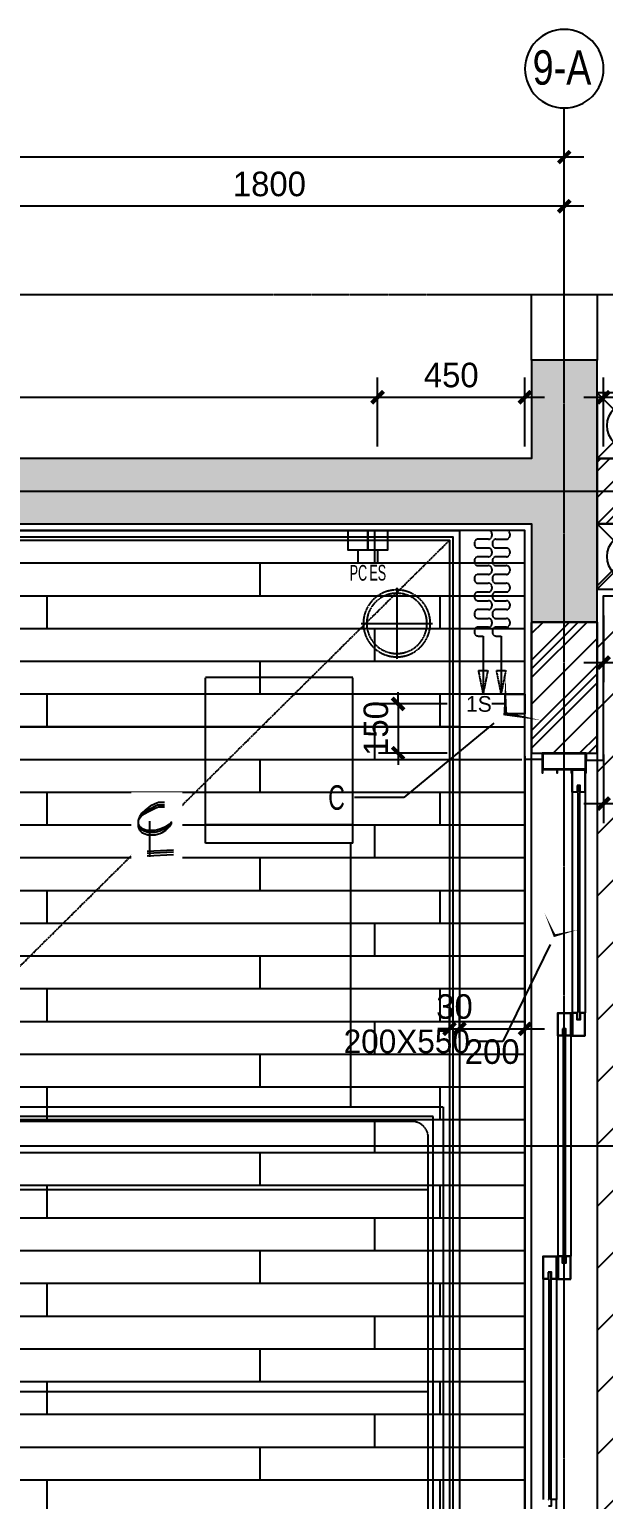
# Model space of a CAD drawing. Header units: millimetres. Extents: x 590 to 34010, y 590 to 7410.
# Drawn here: x 29468 to 31220, y 2920 to 7410 of the extents above; entities that cross this region are included whole.
import ezdxf
from ezdxf import colors
from ezdxf.entities.mleader import LeaderData, LeaderLine
from ezdxf.enums import TextEntityAlignment as Align
from ezdxf.math import Vec2, Vec3

# ---------------------------------------------------------------- set-up
doc = ezdxf.new("R2010")
doc.units = ezdxf.units.MM
doc.set_wipeout_variables(frame=1)
doc.header["$PDMODE"] = 35
doc.linetypes.add('Pbo-Center', pattern=[9, 6, -1, 1, -1])
doc.linetypes.add('Pbo-Hidden', pattern=[1.875, 1.25, -0.625])
doc.layers.get('0').update_dxf_attribs({"color": 14})
doc.layers.get('DEFPOINTS').update_dxf_attribs({"color": 5})
for name, color, linetype in [('!PboDS-Doors', 60, 'Continuous'), ('!PboEM-Dim', 50, 'Continuous'), ('!PboEM-Elec', 61, 'Continuous'), ('!PboES-Dim', 50, 'Continuous'), ('!PboES-Elec', 61, 'Continuous'), ('!PboEX-Beam', 218, 'Pbo-Hidden'), ('!PboEX-Blip', 50, 'Continuous'), ('!PboEX-Hatch', 250, 'Continuous'), ('!PboFC-Dim', 50, 'Continuous'), ('!PboFC-Floor', 144, 'Continuous'), ('!PboFC-Hatch', 250, 'Continuous'), ('!PboFF-Drapery', 130, 'Continuous'), ('!PboFF-Furn', 51, 'Continuous'), ('!PboFF-Furn-Detail', 56, 'Continuous'), ('!PboFF-Lamps', 22, 'Continuous'), ('!PboFF-Rug', 42, 'Continuous'), ('!PboGS-13Light-Center', 134, 'Pbo-Center'), ('!PboGS-Dim', 50, 'Continuous'), ('!PboLP-Dim-Center', 50, 'Pbo-Center'), ('!PboPL-AxisNumber', 150, 'Continuous'), ('!PboPL-Column', 182, 'Continuous'), ('!PboPL-EXwalls', 190, 'Continuous'), ('!PboPL-Glass', 30, 'Continuous'), ('!PboPL-Grid', 124, 'Pbo-Center'), ('!PboPL-Hatch', 250, 'Continuous'), ('!PboPL-Mech', 134, 'Continuous'), ('!PboPL-ShadeDark', 251, 'Continuous'), ('!PboPL-TXT25', 40, 'Continuous'), ('!PboPL-WallFin', 160, 'Continuous'), ('!PboRC-13Light', 134, 'Continuous'), ('!PboRC-18Norm', 30, 'Continuous'), ('!PboRC-35Heavy', 100, 'Continuous'), ('!PboRC-Dim', 50, 'Continuous'), ('!PboWS-Dim', 50, 'Continuous')]:
    doc.layers.add(name, color=color, linetype=linetype)
doc.styles.add('!PYH.V2008_EN', font='')
doc.styles.add('!赫思Norm', font='赫思StyleNormEN.SHX', dxfattribs={"width": 0.9, "bigfont": '赫思StyleDimTextCN.SHX'})
doc.styles.add('Genvea', font='')
doc.styles.get('!PYH.V2008_EN').set_extended_font_data('赫思深化DWG.CN繁')
doc.styles.get('Genvea').set_extended_font_data('Geneva')
doc.dimstyles.new('!PboMS-30', dxfattribs={"dimscale": 30, "dimtxt": 2.5, "dimasz": 1.2, "dimexe": 2, "dimexo": 2, "dimgap": 1, "dimtad": 1, "dimdec": 0, "dimdsep": 46, "dimtxsty": '!PYH.V2008_EN', "dimblk": 'ARCHTICK', "dimcen": 1, "dimdle": 2, "dimclrd": 44, "dimclre": 44, "dimclrt": 256, "dimadec": 1, "dimazin": 2, "dimtfac": 1, "dimtdec": 0, "dimtix": 1, "dimtmove": 2, "dimatfit": 1, "dimldrblk": '!PYH_DIM.ARCHTICK', "dimfxl": 5, "dimfxlon": 1, "dimtolj": 1, "dimtzin": 0, "dimlwd": -1, "dimlwe": -1, "dimarcsym": 0})

# ---------------------------------------------------------------- blocks, each defined once
blk = doc.blocks.new('_ArchTick')
at = {"const_width": 0.35}
blk.add_lwpolyline([(0.5, 0.5), (-0.5, -0.5)], dxfattribs=at)
blk = doc.blocks.new('*D102')
at = {"layer": '!PboGS-Dim', "color": 44, "transparency": 16777216}
for p, q in [((22000, 6870), (22000, 7080)), ((31100, 6870), (31100, 7080)), ((31160, 7020), (21940, 7020))]:
    blk.add_line(p, q, dxfattribs=at)
at = {"layer": 'DEFPOINTS', "color": 0, "transparency": 16777216}
for p in [(22000, 7020), (22000, 6600), (31100, 6600)]:
    blk.add_point(p, dxfattribs=at)
at = {"layer": '!PboGS-Dim', "color": 44, "transparency": 16777216, "xscale": 36, "yscale": 36, "zscale": 36, "rotation": 180}
blk.add_blockref('_ArchTick', (22000, 7020), dxfattribs=at)
at = {"layer": '!PboGS-Dim', "color": 44, "transparency": 16777216, "xscale": 36, "yscale": 36, "zscale": 36}
blk.add_blockref('_ArchTick', (31100, 7020), dxfattribs=at)
at = {"layer": '!PboGS-Dim', "transparency": 16777216, "insert": (26550, 7087.5), "char_height": 75, "attachment_point": 5, "style": '!PYH.V2008_EN'}
blk.add_mtext('\\A1;9100', dxfattribs=at)
blk = doc.blocks.new('!PYH_DIM.ARCHTICK')
blk.add_lwpolyline([(0, 0, 0, 0, 0), (-0.964, -1.149, 0.4, 0.25, 0), (0, 0, 0.25, 0.4, 0), (-0.964, 1.149, 0, 0, 0), (0, 0, 0, 0, 0), (-1.635, 0, 0, 0, 0)], format="xyseb")
blk = doc.blocks.new('*D91')
at = {"layer": '!PboGS-Dim', "color": 44, "transparency": 16777216}
for p, q in [((29300, 6720), (29300, 6930)), ((31100, 6720), (31100, 6930)), ((31160, 6870), (29240, 6870))]:
    blk.add_line(p, q, dxfattribs=at)
at = {"layer": 'DEFPOINTS', "color": 0, "transparency": 16777216}
for p in [(29300, 6870), (29300, 6600), (31100, 6600)]:
    blk.add_point(p, dxfattribs=at)
at = {"layer": '!PboGS-Dim', "color": 44, "transparency": 16777216, "xscale": 36, "yscale": 36, "zscale": 36, "rotation": 180}
blk.add_blockref('_ArchTick', (29300, 6870), dxfattribs=at)
at = {"layer": '!PboGS-Dim', "color": 44, "transparency": 16777216, "xscale": 36, "yscale": 36, "zscale": 36}
blk.add_blockref('_ArchTick', (31100, 6870), dxfattribs=at)
at = {"layer": '!PboGS-Dim', "transparency": 16777216, "insert": (30200, 6937.5), "char_height": 75, "attachment_point": 5, "style": '!PYH.V2008_EN'}
blk.add_mtext('\\A1;1800', dxfattribs=at)
blk = doc.blocks.new('S-100立管')
for p, q in [((-100, 100), (100, 100)), ((-100, -100), (-100, 100)), ((-100, -100), (100, 100)), ((-100, 100), (100, -100)), ((100, 100), (100, -100)), ((100, -100), (-100, -100))]:
    blk.add_line(p, q)
blk.add_circle((0, 0), 70)
blk = doc.blocks.new('!pbo_grid201706_blkSC')
blk.add_circle((0, 0), 4)
at = {"layer": '!PboPL-TXT25', "style": '!赫思Norm', "width": 1.599118}
blk.add_attdef('A', text='', height=3.5, dxfattribs=at).set_placement((-2.76, -1.65), (3.22, -1.65), align=Align.FIT)
blk = doc.blocks.new('pbotmp20170912211625')
at = {"color": 0, "linetype": 'ByBlock'}
for p, q in [((-486.8, 54), (-481.4, 54)), ((-433, 54), (-427.7, 54)), ((-379.3, 54), (-373.9, 54)), ((-325.5, 54), (-320.2, 54)), ((-271.8, 54), (-266.4, 54)), ((-218, 54), (-212.6, 54)), ((-459.9, 0.8), (-454.6, 0.8)), ((-443.8, 11.5), (-443.8, 43.2)), ((-416.9, 43.2), (-416.9, 11.5)), ((-406.2, 0.8), (-400.8, 0.8)), ((-390, 11.5), (-390, 43.2)), ((-363.2, 43.2), (-363.2, 11.5)), ((-352.4, 0.8), (-347, 0.8)), ((-336.3, 11.5), (-336.3, 43.2)), ((-309.4, 43.2), (-309.4, 11.5)), ((-298.6, 0.8), (-293.3, 0.8)), ((-282.5, 11.5), (-282.5, 43.2)), ((-255.6, 43.2), (-255.6, 11.5)), ((-244.9, 0.8), (-239.5, 0.8)), ((-228.8, 11.5), (-228.8, 43.2)), ((-201.9, 43.2), (-201.9, 11.5)), ((-191.1, 0.8), (-185.8, 0.8)), ((-175, 11.5), (-175, 27.4)), ((-175, 27.4), (0, 27.4)), ((-70, 13.4), (-70, 41.4)), ((-70, 41.4), (0, 27.4)), ((0, 27.4), (-70, 13.4)), ((-486.8, -0.8), (-481.4, -0.8)), ((-470.7, -11.5), (-470.7, -43.2)), ((-443.8, -43.2), (-443.8, -11.5)), ((-433, -0.8), (-427.7, -0.8)), ((-416.9, -11.5), (-416.9, -43.2)), ((-390, -43.2), (-390, -11.5)), ((-379.3, -0.8), (-373.9, -0.8)), ((-363.2, -11.5), (-363.2, -43.2)), ((-336.3, -43.2), (-336.3, -11.5)), ((-325.5, -0.8), (-320.2, -0.8)), ((-309.4, -11.5), (-309.4, -43.2)), ((-282.5, -43.2), (-282.5, -11.5)), ((-271.8, -0.8), (-266.4, -0.8)), ((-255.6, -11.5), (-255.6, -43.2)), ((-228.8, -43.2), (-228.8, -11.5)), ((-218, -0.8), (-212.6, -0.8)), ((-201.9, -11.5), (-201.9, -43.2)), ((-175, -43.2), (-175, -27.4)), ((-175, -27.4), (0, -27.4)), ((-70, -41.4), (-70, -13.4)), ((-70, -13.4), (0, -27.4)), ((0, -27.4), (-70, -41.4)), ((-459.9, -54), (-454.6, -54)), ((-406.2, -54), (-400.8, -54)), ((-352.4, -54), (-347, -54)), ((-298.6, -54), (-293.3, -54)), ((-244.9, -54), (-239.5, -54)), ((-191.1, -54), (-185.8, -54))]:
    blk.add_line(p, q, dxfattribs=at)
blk.add_lwpolyline([(-470.7, 11.5), (-470.7, 43.2)], dxfattribs=at)
for centre, start, end in [((-486.8, 43.2), 90, 180), ((-481.4, 43.2), 0, 90), ((-433, 43.2), 90, 180), ((-427.7, 43.2), 0, 90), ((-379.3, 43.2), 90, 180), ((-373.9, 43.2), 0, 90), ((-325.5, 43.2), 90, 180), ((-320.2, 43.2), 0, 90), ((-271.8, 43.2), 90, 180), ((-266.4, 43.2), 359.9974, 90), ((-218, 43.2), 90, 180), ((-212.6, 43.2), 0, 90), ((-459.9, 11.5), 180, 270), ((-454.6, 11.5), 270, 0), ((-406.2, 11.5), 180, 270), ((-400.8, 11.5), 270, 0), ((-352.4, 11.5), 180, 270), ((-347, 11.5), 270, 0), ((-298.6, 11.5), 180, 270), ((-293.3, 11.5), 270, 0), ((-244.9, 11.5), 180.0023, 270), ((-239.5, 11.5), 270, 0), ((-191.1, 11.5), 180, 270), ((-185.8, 11.5), 270, 0), ((-486.8, -11.5), 90, 180), ((-481.4, -11.5), 0, 90), ((-459.9, -43.2), 180, 270), ((-454.6, -43.2), 270, 0), ((-433, -11.5), 90, 180), ((-427.7, -11.5), 0, 90), ((-406.2, -43.2), 180, 270), ((-400.8, -43.2), 270, 0), ((-379.3, -11.5), 90, 180), ((-373.9, -11.5), 0, 90), ((-352.4, -43.2), 180, 270), ((-347, -43.2), 270, 0), ((-325.5, -11.5), 90, 180), ((-320.2, -11.5), 0, 90), ((-298.6, -43.2), 180, 270), ((-293.3, -43.2), 270, 0), ((-271.8, -11.5), 90, 180), ((-266.4, -11.5), 359.9974, 90), ((-244.9, -43.2), 180.0023, 270), ((-239.5, -43.2), 270, 0), ((-218, -11.5), 90, 180), ((-212.6, -11.5), 0, 90), ((-191.1, -43.2), 180, 270), ((-185.8, -43.2), 270, 0)]:
    blk.add_arc(centre, 10.8, start, end, dxfattribs=at)
blk = doc.blocks.new('*U30')
at = {"linetype": 'ByBlock'}
blk.add_wipeout([(-750, 75), (-750, 2075), (750, 2075), (750, 75)], dxfattribs=at).dxf.layer = '!PboFF-Furn'
at = {"layer": '!PboFF-Furn', "linetype": 'ByBlock'}
for points in [[(750, 2075), (750, 2075), (750, 75), (-750, 75), (-750, 2075), (-750, 2075)], [(750, 2075), (-750, 2075)]]:
    blk.add_lwpolyline(points, dxfattribs=at)
at = {"layer": '!PboFF-Furn-Detail', "linetype": 'ByBlock'}
for p, q in [((-673.4, 1942.6), (-39.4, 1942.2)), ((-673.4, 1942.6), (-673.4, 1919.5)), ((-38.7, 1919.5), (-38.7, 1942.6)), ((38.7, 1919.5), (38.7, 1942.6)), ((673.4, 1942.6), (39.4, 1942.2)), ((673.4, 1942.6), (673.4, 1919.5)), ((-673.4, 1919.5), (-39.4, 1919.2)), ((673.4, 1919.5), (39.4, 1919.2)), ((-669.4, 1801.5), (-35.4, 1801.1)), ((-669.4, 1801.5), (-669.4, 1778.4)), ((-34.8, 1778.4), (-34.8, 1801.5)), ((34.8, 1778.4), (34.8, 1801.5)), ((669.4, 1801.5), (35.4, 1801.1)), ((669.4, 1801.5), (669.4, 1778.4)), ((-669.4, 1778.4), (-35.4, 1778.1)), ((669.4, 1778.4), (35.4, 1778.1)), ((-680.3, 1626.5), (-672.5, 1665.5)), ((-680.3, 1649.6), (-672.5, 1665.5)), ((-672.5, 1665.5), (-387.9, 1693.6)), ((-672.5, 1665.5), (-641.3, 1659.7)), ((-612.1, 1657.7), (-429.2, 1667.5)), ((-429.2, 1667.5), (-374.6, 1667.5)), ((-387.9, 1693.6), (-296.6, 1703.1)), ((-374.6, 1667.5), (-275.3, 1657.7)), ((-296.6, 1703.1), (-30.9, 1678.2)), ((-162.3, 1655.8), (-84.4, 1661.6)), ((-84.4, 1661.6), (-51.3, 1675.3)), ((-30.9, 1678.2), (-51.3, 1598.9)), ((-51.3, 1675.3), (-45.5, 1651.9)), ((296.6, 1703.1), (30.9, 1678.2)), ((30.9, 1678.2), (51.3, 1598.9)), ((51.3, 1675.3), (45.5, 1651.9)), ((84.4, 1661.6), (51.3, 1675.3)), ((162.3, 1655.8), (84.4, 1661.6)), ((374.6, 1667.5), (275.3, 1657.7)), ((387.9, 1693.6), (296.6, 1703.1)), ((429.2, 1667.5), (374.6, 1667.5)), ((672.5, 1665.5), (387.9, 1693.6)), ((612.1, 1657.7), (429.2, 1667.5)), ((672.5, 1665.5), (641.3, 1659.7)), ((680.3, 1626.5), (672.5, 1665.5)), ((680.3, 1649.6), (672.5, 1665.5)), ((-680.3, 1563.8), (-680.3, 1649.6)), ((-641.3, 1659.7), (-612.1, 1657.7)), ((-275.3, 1657.7), (-220.8, 1642.1)), ((-220.8, 1642.1), (-162.3, 1655.8)), ((-45.5, 1651.9), (-49.4, 1618.7)), ((45.5, 1651.9), (49.4, 1618.7)), ((220.8, 1642.1), (162.3, 1655.8)), ((275.3, 1657.7), (220.8, 1642.1)), ((641.3, 1659.7), (612.1, 1657.7)), ((680.3, 1563.8), (680.3, 1649.6)), ((-315.3, 1573.8), (-317.4, 1584.7)), ((-308.7, 1552.6), (-315.3, 1573.8)), ((-51.3, 1598.9), (-41.6, 1569.7)), ((51.3, 1598.9), (41.6, 1569.7)), ((308.7, 1552.6), (315.3, 1573.8)), ((315.3, 1573.8), (317.4, 1584.7)), ((-684.2, 1505.3), (-676.4, 1526.8)), ((-676.4, 1526.8), (-680.3, 1563.8)), ((-413.1, 1563.3), (-415.7, 1567.2)), ((-408.2, 1557.4), (-413.1, 1563.3)), ((-402.7, 1551.9), (-408.2, 1557.4)), ((-396.4, 1546.6), (-402.7, 1551.9)), ((-389.2, 1541.3), (-396.4, 1546.6)), ((-380.7, 1535.7), (-389.2, 1541.3)), ((-370.7, 1529.5), (-380.7, 1535.7)), ((-358.7, 1522.8), (-370.7, 1529.5)), ((-299.6, 1533.5), (-308.7, 1552.6)), ((-287.8, 1516.7), (-299.6, 1533.5)), ((-41.6, 1569.7), (-24, 1546.3)), ((-24, 1546.3), (-22.1, 1503.4)), ((24, 1546.3), (22.1, 1503.4)), ((41.6, 1569.7), (24, 1546.3)), ((287.8, 1516.7), (299.6, 1533.5)), ((299.6, 1533.5), (308.7, 1552.6)), ((358.7, 1522.8), (370.7, 1529.5)), ((370.7, 1529.5), (380.7, 1535.7)), ((380.7, 1535.7), (389.2, 1541.3)), ((389.2, 1541.3), (396.4, 1546.6)), ((396.4, 1546.6), (402.7, 1551.9)), ((402.7, 1551.9), (408.2, 1557.4)), ((408.2, 1557.4), (413.1, 1563.3)), ((413.1, 1563.3), (415.7, 1567.2)), ((676.4, 1526.8), (680.3, 1563.8)), ((684.2, 1505.3), (676.4, 1526.8)), ((-656.9, 1501.4), (-684.2, 1505.3)), ((-623.8, 1513.1), (-656.9, 1501.4)), ((-567.3, 1505.3), (-623.8, 1513.1)), ((-267.5, 1481.9), (-567.3, 1505.3)), ((-344.4, 1515.7), (-358.7, 1522.8)), ((-327.1, 1508.3), (-344.4, 1515.7)), ((-306.4, 1500.7), (-327.1, 1508.3)), ((-281.7, 1493), (-306.4, 1500.7)), ((-273.4, 1502.2), (-287.8, 1516.7)), ((-252.7, 1485.5), (-281.7, 1493)), ((-256, 1490.4), (-273.4, 1502.2)), ((-235.6, 1481.4), (-256, 1490.4)), ((-218.8, 1478), (-252.7, 1485.5)), ((-88.3, 1509.2), (-218.8, 1478)), ((-47.4, 1495.6), (-88.3, 1509.2)), ((-22.1, 1503.4), (-47.4, 1495.6)), ((22.1, 1503.4), (47.4, 1495.6)), ((47.4, 1495.6), (88.3, 1509.2)), ((88.3, 1509.2), (218.8, 1478)), ((218.8, 1478), (252.7, 1485.5)), ((235.6, 1481.4), (256, 1490.4)), ((252.7, 1485.5), (281.7, 1493)), ((256, 1490.4), (273.4, 1502.2)), ((267.5, 1481.9), (567.3, 1505.3)), ((273.4, 1502.2), (287.8, 1516.7)), ((281.7, 1493), (306.4, 1500.7)), ((306.4, 1500.7), (327.1, 1508.3)), ((327.1, 1508.3), (344.4, 1515.7)), ((344.4, 1515.7), (358.7, 1522.8)), ((567.3, 1505.3), (623.8, 1513.1)), ((623.8, 1513.1), (656.9, 1501.4)), ((656.9, 1501.4), (684.2, 1505.3)), ((705, 945), (-705, 945)), ((705, 328.4), (-705, 328.4))]:
    blk.add_line(p, q, dxfattribs=at)
blk.add_lwpolyline([(720, 2015), (-720, 2015), (-720, 105), (720, 105)], close=True, dxfattribs=at)
blk.add_lwpolyline([(-655, 120), (655, 120, 0.414214), (705, 170), (705, 1950, 0.414214), (655, 2000), (-655, 2000, 0.414214), (-705, 1950), (-705, 170, 0.414214)], format="xyb", close=True, dxfattribs=at)
blk = doc.blocks.new('eree')
at = {"linetype": 'ByBlock'}
for p, q in [((-75579.9, -80938.1), (-75579.9, -81388.1)), ((-75579.9, -80938.1), (-75223.7, -80938.1)), ((-75523.7, -80938.1), (-75523.7, -81388.1)), ((-75579.9, -81388.1), (-75223.7, -81388.1))]:
    blk.add_line(p, q, dxfattribs=at)
at = {"color": 250, "linetype": 'ByBlock'}
for p, q in [((-75223.7, -80938.1), (-75073.7, -80938.1)), ((-75073.7, -80938.1), (-75073.7, -81388.1)), ((-75223.7, -81388.1), (-75073.7, -81388.1))]:
    blk.add_line(p, q, dxfattribs=at)
blk = doc.blocks.new('HTL-506-LT-SINGLE')
at = {"color": 8, "linetype": 'ByBlock'}
for p, q in [((74329, -15136), (74329, -14496)), ((74009, -14816), (74649, -14816))]:
    blk.add_line(p, q, dxfattribs=at)
at = {"linetype": 'ByBlock'}
for radius in [300, 270]:
    blk.add_circle((74329, -14816), radius, dxfattribs=at)
blk = doc.blocks.new('*U51')
at = {"color": 0}
blk.add_line((1.6, 0), (2.7, 0), dxfattribs=at)
blk.add_lwpolyline([(0, -0.8), (1.6, -0.8), (1.6, 0.8), (0, 0.8)], close=True, dxfattribs=at)
at = {"color": 0, "style": 'Genvea'}
blk.add_attdef('TV', text='', height=1.6, dxfattribs=at).set_placement((3.25, 0), align=Align.MIDDLE_LEFT)
blk = doc.blocks.new('*D117')
at = {"layer": '!PboEM-Dim', "color": 44, "transparency": 16777216}
for p, q in [((27820, 6136.5), (27820, 6346.5)), ((30530, 6136.5), (30530, 6346.5)), ((27760, 6286.5), (30590, 6286.5))]:
    blk.add_line(p, q, dxfattribs=at)
at = {"layer": 'DEFPOINTS', "color": 0, "transparency": 16777216}
for p in [(30530, 6286.5), (27820, 5880), (30530, 5880)]:
    blk.add_point(p, dxfattribs=at)
at = {"layer": '!PboEM-Dim', "color": 44, "transparency": 16777216, "xscale": 36, "yscale": 36, "zscale": 36, "rotation": 180}
blk.add_blockref('_ArchTick', (27820, 6286.5), dxfattribs=at)
at = {"layer": '!PboEM-Dim', "color": 44, "transparency": 16777216, "xscale": 36, "yscale": 36, "zscale": 36}
blk.add_blockref('_ArchTick', (30530, 6286.5), dxfattribs=at)
at = {"layer": '!PboEM-Dim', "transparency": 16777216, "insert": (29175, 6354), "char_height": 75, "attachment_point": 5, "style": '!PYH.V2008_EN'}
blk.add_mtext('\\A1;2710', dxfattribs=at)
blk = doc.blocks.new('*D118')
at = {"layer": '!PboEM-Dim', "color": 44, "transparency": 16777216}
for p, q in [((30530, 6136.5), (30530, 6346.5)), ((30980, 6136.5), (30980, 6346.5)), ((30470, 6286.5), (31040, 6286.5))]:
    blk.add_line(p, q, dxfattribs=at)
at = {"layer": 'DEFPOINTS', "color": 0, "transparency": 16777216}
for p in [(30980, 6286.5), (30530, 5880), (30980, 5880)]:
    blk.add_point(p, dxfattribs=at)
at = {"layer": '!PboEM-Dim', "color": 44, "transparency": 16777216, "xscale": 36, "yscale": 36, "zscale": 36, "rotation": 180}
blk.add_blockref('_ArchTick', (30530, 6286.5), dxfattribs=at)
at = {"layer": '!PboEM-Dim', "color": 44, "transparency": 16777216, "xscale": 36, "yscale": 36, "zscale": 36}
blk.add_blockref('_ArchTick', (30980, 6286.5), dxfattribs=at)
at = {"layer": '!PboEM-Dim', "transparency": 16777216, "insert": (30755, 6354), "char_height": 75, "attachment_point": 5, "style": '!PYH.V2008_EN'}
blk.add_mtext('\\A1;450', dxfattribs=at)
blk = doc.blocks.new('*D122')
at = {"layer": '!PboEM-Dim', "color": 44, "transparency": 16777216}
for p, q in [((31220, 6136.5), (31220, 6346.5)), ((31520, 6136.5), (31520, 6346.5)), ((31160, 6286.5), (31580, 6286.5))]:
    blk.add_line(p, q, dxfattribs=at)
at = {"layer": 'DEFPOINTS', "color": 0, "transparency": 16777216}
for p in [(31520, 6286.5), (31220, 5680), (31520, 5680)]:
    blk.add_point(p, dxfattribs=at)
at = {"layer": '!PboEM-Dim', "color": 44, "transparency": 16777216, "xscale": 36, "yscale": 36, "zscale": 36, "rotation": 180}
blk.add_blockref('_ArchTick', (31220, 6286.5), dxfattribs=at)
at = {"layer": '!PboEM-Dim', "color": 44, "transparency": 16777216, "xscale": 36, "yscale": 36, "zscale": 36}
blk.add_blockref('_ArchTick', (31520, 6286.5), dxfattribs=at)
at = {"layer": '!PboEM-Dim', "transparency": 16777216, "insert": (31370, 6354), "char_height": 75, "attachment_point": 5, "style": '!PYH.V2008_EN'}
blk.add_mtext('\\A1;300', dxfattribs=at)
blk = doc.blocks.new('插座1')
at = {"color": 0}
blk.add_line((1.6, 0), (2.7, 0), dxfattribs=at)
blk.add_lwpolyline([(0, -0.8), (1.6, -0.8), (1.6, 0.8), (0, 0.8)], close=True, dxfattribs=at)
at = {"color": 0, "style": 'Genvea'}
blk.add_attdef('TV', text='', height=1.6, dxfattribs=at).set_placement((3.25, 0), align=Align.MIDDLE_LEFT)
blk = doc.blocks.new('*D123')
at = {"layer": '!PboEM-Dim', "color": 44, "transparency": 16777216}
for p, q in [((30742.8, 5350), (30532.8, 5350)), ((30592.8, 5350), (30592.8, 5386)), ((30592.8, 5350), (30592.8, 5200)), ((30742.8, 5200), (30532.8, 5200)), ((30592.8, 5200), (30592.8, 5164))]:
    blk.add_line(p, q, dxfattribs=at)
at = {"layer": 'DEFPOINTS', "color": 0, "transparency": 16777216}
for p in [(30980, 5350), (30592.8, 5200), (30980, 5200)]:
    blk.add_point(p, dxfattribs=at)
at = {"layer": '!PboEM-Dim', "color": 44, "transparency": 16777216, "xscale": 36, "yscale": 36, "zscale": 36}
for p, rotation in [((30592.8, 5350), 270), ((30592.8, 5200), 90)]:
    blk.add_blockref('_ArchTick', p, dxfattribs=dict(at, rotation=rotation))
at = {"layer": '!PboEM-Dim', "transparency": 16777216, "insert": (30525.3, 5275), "char_height": 75, "attachment_point": 5, "rotation": 90, "style": '!PYH.V2008_EN'}
blk.add_mtext('\\A1;150', dxfattribs=at)
blk = doc.blocks.new('*D129')
at = {"layer": '!PboWS-Dim', "color": 44, "transparency": 16777216}
for p, q in [((31220, 5620), (31220, 5416.1)), ((31520, 5620), (31520, 5416.1)), ((31160, 5476.1), (31580, 5476.1))]:
    blk.add_line(p, q, dxfattribs=at)
at = {"layer": 'DEFPOINTS', "color": 0, "transparency": 16777216}
for p in [(31220, 5680), (31520, 5680), (31520, 5476.1)]:
    blk.add_point(p, dxfattribs=at)
at = {"layer": '!PboWS-Dim', "color": 44, "transparency": 16777216, "xscale": 36, "yscale": 36, "zscale": 36, "rotation": 180}
blk.add_blockref('_ArchTick', (31220, 5476.1), dxfattribs=at)
at = {"layer": '!PboWS-Dim', "color": 44, "transparency": 16777216, "xscale": 36, "yscale": 36, "zscale": 36}
blk.add_blockref('_ArchTick', (31520, 5476.1), dxfattribs=at)
at = {"layer": '!PboWS-Dim', "transparency": 16777216, "insert": (31370, 5543.6), "char_height": 75, "attachment_point": 5, "style": '!PYH.V2008_EN'}
blk.add_mtext('\\A1;300', dxfattribs=at)
blk = doc.blocks.new('*D142')
at = {"layer": '!PboRC-Dim', "color": 44, "transparency": 16777216}
for p, q in [((30750, 4330.7), (30750, 4417.8)), ((30780, 4330.7), (30780, 4417.8)), ((30750, 4357.8), (30714, 4357.8)), ((30750, 4357.8), (30780, 4357.8)), ((30780, 4357.8), (30816, 4357.8))]:
    blk.add_line(p, q, dxfattribs=at)
at = {"layer": 'DEFPOINTS', "color": 0, "transparency": 16777216}
for p in [(30780, 4357.8), (30750, 4270.7), (30780, 4270.7)]:
    blk.add_point(p, dxfattribs=at)
at = {"layer": '!PboRC-Dim', "color": 44, "transparency": 16777216, "xscale": 36, "yscale": 36, "zscale": 36}
blk.add_blockref('_ArchTick', (30750, 4357.8), dxfattribs=at)
at = {"layer": '!PboRC-Dim', "color": 44, "transparency": 16777216, "xscale": 36, "yscale": 36, "zscale": 36, "rotation": 180}
blk.add_blockref('_ArchTick', (30780, 4357.8), dxfattribs=at)
at = {"layer": '!PboRC-Dim', "transparency": 16777216, "insert": (30765, 4425.3), "char_height": 75, "attachment_point": 5, "style": '!PYH.V2008_EN'}
blk.add_mtext('\\A1;30', dxfattribs=at)
blk = doc.blocks.new('*D143')
at = {"layer": '!PboRC-Dim', "color": 44, "transparency": 16777216}
for p, q in [((30980, 4507.8), (30980, 4297.8)), ((30780, 4330.7), (30780, 4417.8)), ((30720, 4357.8), (31040, 4357.8))]:
    blk.add_line(p, q, dxfattribs=at)
at = {"layer": 'DEFPOINTS', "color": 0, "transparency": 16777216}
for p in [(30980, 5190), (30980, 4357.8), (30780, 4270.7)]:
    blk.add_point(p, dxfattribs=at)
at = {"layer": '!PboRC-Dim', "color": 44, "transparency": 16777216, "xscale": 36, "yscale": 36, "zscale": 36, "rotation": 180}
blk.add_blockref('_ArchTick', (30780, 4357.8), dxfattribs=at)
at = {"layer": '!PboRC-Dim', "color": 44, "transparency": 16777216, "xscale": 36, "yscale": 36, "zscale": 36}
blk.add_blockref('_ArchTick', (30980, 4357.8), dxfattribs=at)
at = {"layer": '!PboRC-Dim', "transparency": 16777216, "insert": (30880, 4287.6), "char_height": 75, "attachment_point": 5, "style": '!PYH.V2008_EN'}
blk.add_mtext('\\A1;200', dxfattribs=at)
blk = doc.blocks.new('PboCenterLine_blkSC')
blk.add_wipeout([(-3.87, -2.59), (3.87, -2.59), (3.87, 2.59), (-3.87, 2.59)])
at = {"color": 3}
for points in [[(2.84, -0.79), (2.84, -0.19), (2.72, 0.18), (2.48, 0.67), (2.11, 1.15), (1.75, 1.52), (1.38, 1.76), (1.02, 1.88), (0.41, 1.88), (0.04, 1.76), (-0.2, 1.52), (-0.32, 1.27), (-0.44, 0.91), (-0.44, 0.18), (-0.32, -0.31), (-0.2, -0.55), (0.04, -0.92), (0.41, -1.28), (0.77, -1.52)], [(2.84, -0.79), (2.84, -0.19), (2.72, 0.18), (2.48, 0.67), (2.11, 1.15), (1.75, 1.52), (1.38, 1.76), (1.02, 1.88), (0.41, 1.88), (0.04, 1.76), (-0.2, 1.52), (-0.32, 1.27), (-0.44, 0.91), (-0.44, 0.18), (-0.32, -0.31), (-0.2, -0.55), (0.04, -0.92), (0.41, -1.28), (0.77, -1.52)], [(0.65, 1.88), (0.41, 1.76), (0.29, 1.64), (0.17, 1.39), (0.04, 1.03), (0.04, 0.18), (0.17, -0.31), (0.41, -0.92), (0.65, -1.28), (0.9, -1.52)], [(2.36, -0.79), (2.36, -0.19), (2.24, 0.18), (1.87, 0.91), (1.51, 1.52), (1.02, 1.88)], [(0.96, 0.73), (-2.69, 0.73)], [(0.96, 0.73), (-2.69, 0.73)], [(-2.57, 0.98), (-2.45, -1.7)], [(-2.09, 0.98), (-1.96, -1.7)]]:
    blk.add_lwpolyline(points, dxfattribs=at)
at = {"color": 8}
for points in [[(0.53, -1.28), (0.17, -0.79), (-0.08, -0.31), (-0.2, 0.18), (-0.2, 0.91), (-0.08, 1.27), (0.17, 1.76)], [(1.63, 1.52), (1.75, 1.39), (2.11, 0.91), (2.6, -0.06), (2.6, -0.79)], [(-2.21, -1.7), (-2.33, 0.98)]]:
    blk.add_lwpolyline(points, dxfattribs=at)
blk = doc.blocks.new('*D168')
at = {"layer": '!PboFC-Dim', "color": 44, "transparency": 16777216}
for p, q in [((31220, 5195.4), (31220, 4985.4)), ((31820, 5195.4), (31820, 4985.4)), ((31160, 5045.4), (31880, 5045.4))]:
    blk.add_line(p, q, dxfattribs=at)
at = {"layer": 'DEFPOINTS', "color": 0, "transparency": 16777216}
for p in [(31220, 5280), (31820, 5280), (31820, 5045.4)]:
    blk.add_point(p, dxfattribs=at)
at = {"layer": '!PboFC-Dim', "color": 44, "transparency": 16777216, "xscale": 36, "yscale": 36, "zscale": 36, "rotation": 180}
blk.add_blockref('_ArchTick', (31220, 5045.4), dxfattribs=at)
at = {"layer": '!PboFC-Dim', "color": 44, "transparency": 16777216, "xscale": 36, "yscale": 36, "zscale": 36}
blk.add_blockref('_ArchTick', (31820, 5045.4), dxfattribs=at)
at = {"layer": '!PboFC-Dim', "transparency": 16777216, "insert": (31520, 5112.9), "char_height": 75, "attachment_point": 5, "style": '!PYH.V2008_EN'}
blk.add_mtext('\\A1;600', dxfattribs=at)

msp = doc.modelspace()

# ---------------------------------------------------------------- hatches: boundary and pattern name
at = {"layer": '!PboEX-Hatch'}
h = msp.add_hatch(dxfattribs=at)
h.set_pattern_fill('!PYH_WALL_SECTION', color=256, scale=200, angle=180)
h.set_pattern_definition([(225, (31200, 5900), (94.7523, -94.7523), [])])
h.paths.add_polyline_path([(32800, 5900), (31200, 5900), (31200, 2800), (32800, 2800)])
at = {"layer": '!PboPL-ShadeDark'}
h = msp.add_hatch(color=256, dxfattribs=at)
h.dxf.hatch_style = 1
h.paths.add_polyline_path([(27800, 6100), (27800, 5900), (31000, 5900), (31000, 5600), (31200, 5600), (31200, 6400), (31000, 6400), (31000, 6100)])

# ---------------------------------------------------------------- linework, layer by layer
at = {"layer": '!PboDS-Doors'}
for p, q in [((31124, 5080), (31124, 4406.7)), ((31141, 5078.9), (31141, 4407.8)), ((31147, 5078.9), (31147, 4407.8)), ((31164, 5080), (31164, 4406.7)), ((31080, 4336.7), (31080, 3663.3)), ((31097, 4335.5), (31097, 3664.5)), ((31103, 4335.5), (31103, 3664.5)), ((31120, 4336.7), (31120, 3663.3)), ((31036, 3593.3), (31036, 2920)), ((31053, 3592.2), (31053, 2921.1)), ((31059, 3592.2), (31059, 2921.1)), ((31076, 3593.3), (31076, 2920))]:
    msp.add_line(p, q, dxfattribs=at)
for points in [[(31140, 5100), (31140, 5080), (31124, 5080), (31124, 5150), (31164, 5150), (31164, 5150), (31164, 5150), (31164, 5150), (31164, 5150), (31164, 5080), (31148, 5080), (31148, 5100), (31140, 5100)], [(31096, 4356.7), (31096, 4336.7), (31080, 4336.7), (31080, 4406.7), (31120, 4406.7), (31120, 4406.7), (31120, 4406.7), (31120, 4406.7), (31120, 4406.7), (31120, 4336.7), (31104, 4336.7), (31104, 4356.7), (31096, 4356.7)], [(31140, 4386.7), (31140, 4406.7), (31124, 4406.7), (31124, 4336.7), (31164, 4336.7)], [(31163, 4337.7), (31163, 4405.7), (31149, 4405.7), (31149, 4385.7), (31139, 4385.7), (31139, 4405.7), (31125, 4405.7), (31125, 4337.7), (31163, 4337.7)], [(31164, 4336.7), (31164, 4406.7), (31148, 4406.7), (31148, 4386.7), (31140, 4386.7)], [(31052, 3613.3), (31052, 3593.3), (31036, 3593.3), (31036, 3663.3), (31076, 3663.3), (31076, 3663.3), (31076, 3663.3), (31076, 3663.3), (31076, 3663.3), (31076, 3593.3), (31060, 3593.3), (31060, 3613.3), (31052, 3613.3)], [(31096, 3643.3), (31096, 3663.3), (31080, 3663.3), (31080, 3593.3), (31120, 3593.3)], [(31119, 3594.3), (31119, 3662.3), (31105, 3662.3), (31105, 3642.3), (31095, 3642.3), (31095, 3662.3), (31081, 3662.3), (31081, 3594.3), (31119, 3594.3)], [(31120, 3593.3), (31120, 3663.3), (31104, 3663.3), (31104, 3643.3), (31096, 3643.3)], [(31076, 2850), (31076, 2920), (31060, 2920), (31060, 2900), (31052, 2900)]]:
    msp.add_lwpolyline(points, dxfattribs=at)
for points in [[(31139, 5101), (31139, 5081), (31125, 5081), (31125, 5149), (31163, 5149), (31163, 5149), (31163, 5149), (31163, 5149), (31163, 5149), (31163, 5081), (31149, 5081), (31149, 5101)], [(31095, 4357.7), (31095, 4337.7), (31081, 4337.7), (31081, 4405.7), (31119, 4405.7), (31119, 4405.7), (31119, 4405.7), (31119, 4405.7), (31119, 4405.7), (31119, 4337.7), (31105, 4337.7), (31105, 4357.7)], [(31051, 3614.3), (31051, 3594.3), (31037, 3594.3), (31037, 3662.3), (31075, 3662.3), (31075, 3662.3), (31075, 3662.3), (31075, 3662.3), (31075, 3662.3), (31075, 3594.3), (31061, 3594.3), (31061, 3614.3)]]:
    msp.add_lwpolyline(points, close=True, dxfattribs=at)
for centre, start, end in [((31138.8, 5077.9), 22.5537, 59.7135), ((31149.2, 5077.9), 120.2865, 157.4463), ((31138.8, 4408.7), 300.2865, 337.4463), ((31149.2, 4408.7), 202.5537, 239.7135), ((31094.8, 4334.6), 22.5537, 59.7135), ((31105.2, 4334.6), 120.2865, 157.4463), ((31094.8, 3665.4), 300.2865, 337.4463), ((31105.2, 3665.4), 202.5537, 239.7135), ((31050.8, 3591.3), 22.5537, 59.7135), ((31061.2, 3591.3), 120.2865, 157.4463), ((31050.8, 2922.1), 300.2865, 337.4463), ((31061.2, 2922.1), 202.5537, 239.7135)]:
    msp.add_arc(centre, 2.39, start, end, dxfattribs=at)
at = {"layer": '!PboEX-Beam'}
msp.add_lwpolyline([(32800, 5900), (32800, 2800), (31200, 2800), (31200, 2600), (33000, 2600), (33000, 6600), (32800, 6600), (32800, 6100), (31200, 6100), (31200, 5900), (32800, 5900)], dxfattribs=at)
msp.add_lwpolyline([(31000, 5600), (31200, 5600), (31200, 2800), (31000, 2800)], close=True, dxfattribs=at)
at = {"layer": '!PboFC-Floor'}
msp.add_lwpolyline([(30980, 2820), (30980, 5180)], dxfattribs=at)
at = {"layer": '!PboFF-Furn', "linetype": 'Pbo-Hidden'}
msp.add_lwpolyline([(26975, 5680.5), (26975, 5880), (30780, 5880), (30780, 5280.5), (29180, 5280.5), (28580, 5680.5), (26975, 5680.5)], dxfattribs=at)
at = {"layer": '!PboGS-13Light-Center'}
msp.add_lwpolyline([(21400, 6600), (27240, 6600), (27270, 6660), (27330, 6540), (27360, 6600), (33200, 6600)], dxfattribs=at)
at = {"layer": '!PboPL-AxisNumber'}
msp.add_line((31100, 6600), (31100, 7170), dxfattribs=at)
at = {"layer": '!PboPL-Column'}
msp.add_lwpolyline([(31200, 5600), (31200, 6400), (31000, 6400), (31000, 6100), (27800, 6100), (27800, 5900), (31000, 5900), (31000, 5600)], close=True, dxfattribs=at)
at = {"layer": '!PboPL-EXwalls'}
for points in [[(31200, 6400), (31000, 6400), (31000, 6600), (31200, 6600)], [(31200, 6100), (32900, 6100), (32900, 5900), (31200, 5900)], [(31200, 5600), (31000, 5600), (31000, 5200), (31200, 5200)]]:
    msp.add_lwpolyline(points, close=True, dxfattribs=at)
at = {"layer": '!PboPL-Glass'}
for points in [[(31167, 5200), (31033, 5200), (31033, 5140), (31035, 5140), (31035, 5150), (31077, 5150), (31077, 5140), (31079, 5140), (31079, 5150), (31121, 5150), (31121, 5140), (31123, 5140), (31123, 5150), (31165, 5150), (31165, 5140), (31167, 5140), (31167, 5200), (31167, 5200)], [(31165, 5152), (31165, 5152), (31165, 5198), (31035, 5198), (31035, 5152), (31165, 5152)]]:
    msp.add_lwpolyline(points, dxfattribs=at)
at = {"layer": '!PboPL-Grid'}
for points in [[(31100, 1400), (31100, 6600)], [(21400, 6000), (33200, 6000)]]:
    msp.add_lwpolyline(points, dxfattribs=at)
at = {"layer": '!PboPL-WallFin'}
for points in [[(31033, 5200), (31033, 5180), (30980, 5180), (30980, 5880), (26975, 5880), (26975, 5900)], [(31167, 5200), (31167, 5178.3), (31220, 5178.3), (31220, 5680), (31420, 5680), (31420, 5880), (32900, 5880), (32900, 5900)]]:
    msp.add_lwpolyline(points, dxfattribs=at)
at = {"layer": '!PboRC-18Norm'}
msp.add_lwpolyline([(30980, 5190), (30980, 2810)], dxfattribs=at)
at = {"layer": '!PboRC-35Heavy'}
msp.add_lwpolyline([(30780, 5880), (30780, 2120)], dxfattribs=at)

# ---------------------------------------------------------------- block references
at = {"layer": '!PboEM-Elec'}
ref = msp.add_blockref('*U51', (30470, 5880), dxfattribs=dict(at, xscale=-37.5, yscale=37.5, zscale=37.5, rotation=90))
ref.add_attrib('TV', 'PC', dxfattribs={"layer": '0', "color": 0, "height": 48, "style": '!PYH.V2008_EN', "width": 0.6}).set_placement((30444.9, 5750.3), align=Align.MIDDLE_LEFT)
ref = msp.add_blockref('*U51', (30530, 5880), dxfattribs=dict(at, xscale=-37.5, yscale=37.5, zscale=37.5, rotation=90))
ref.add_attrib('TV', 'ES', dxfattribs={"layer": '0', "color": 0, "height": 48, "style": '!PYH.V2008_EN', "width": 0.6}).set_placement((30504.9, 5750.8), align=Align.MIDDLE_LEFT)
ref = msp.add_blockref('插座1', (30980, 5350), dxfattribs=dict(at, xscale=-37.5, yscale=37.5, zscale=37.5))
ref.add_attrib('TV', '1S', dxfattribs={"layer": '0', "color": 0, "height": 48, "style": '!PYH.V2008_EN'}).set_placement((30878.7, 5350), align=Align.MIDDLE_RIGHT)
at = {"layer": '!PboES-Elec'}
ref = msp.add_blockref('插座1', (30980, 5350), dxfattribs=dict(at, xscale=-37.5, yscale=37.5, zscale=37.5))
ref.add_attrib('TV', '1S', dxfattribs={"layer": '0', "color": 0, "height": 48, "style": '!PYH.V2008_EN'}).set_placement((30878.7, 5350), align=Align.MIDDLE_RIGHT)
at = {"layer": '!PboFF-Drapery', "linetype": 'Pbo-Hidden', "rotation": 270}
msp.add_blockref('pbotmp20170912211625', (30880, 5382.4), dxfattribs=at)
at = {"layer": '!PboFF-Furn', "linetype": 'Pbo-Hidden', "xscale": -1, "rotation": 270}
msp.add_blockref('eree', (111392.8, 80504.4, 0), dxfattribs=at)
at = {"layer": '!PboFF-Lamps', "linetype": 'Pbo-Hidden', "xscale": -0.3406813627254509, "yscale": 0.3406813627254509, "zscale": 0.3406813627254509, "rotation": 180}
msp.add_blockref('HTL-506-LT-SINGLE', (5266.4, 548.4, 0), dxfattribs=at)
at = {"layer": '!PboPL-AxisNumber'}
ref = msp.add_blockref('!pbo_grid201706_blkSC', (31100, 7290), dxfattribs=dict(at, xscale=-30, yscale=30, zscale=30))
ref.add_attrib('A', '9-A', dxfattribs={"layer": '!PboPL-TXT25', "height": 105, "style": '!PYH.V2008_EN', "width": 0.661157}).set_placement((31003.4, 7241.2), (31182.8, 7241.2), align=Align.FIT)
at = {"layer": '!PboPL-Mech', "xscale": -1}
for p in [(31300, 6200), (31300, 5800)]:
    msp.add_blockref('S-100立管', p, dxfattribs=at)
at = {"linetype": 'Pbo-Hidden', "rotation": 180}
msp.add_blockref('*U30', (29980, 4195), dxfattribs=at)

# ---------------------------------------------------------------- dimensions: what is measured, and where the dimension line sits
at = {"layer": '!PboEM-Dim'}
for base, p1, p2, picture, middle in [((30530, 6286.5), (27820, 5880), (30530, 5880), '*D117', (29175, 6354)), ((30980, 6286.5), (30530, 5880), (30980, 5880), '*D118', (30755, 6354)), ((31520, 6286.5), (31220, 5680), (31520, 5680), '*D122', (31370, 6354))]:
    dim = msp.add_linear_dim(base=base, p1=p1, p2=p2, dimstyle='!PboMS-30', dxfattribs=at)
    dim.commit()
    dim.dimension.update_dxf_attribs({"geometry": picture, "text_midpoint": middle})
dim = msp.add_linear_dim(base=(30592.8, 5200), p1=(30980, 5350), p2=(30980, 5200), angle=270, dimstyle='!PboMS-30', override={"dimscale": 30, "dimlfac": 1}, dxfattribs=at)
dim.commit()
dim.dimension.update_dxf_attribs({"geometry": '*D123', "text_midpoint": (30525.3, 5275)})
at = {"layer": '!PboFC-Dim'}
dim = msp.add_linear_dim(base=(31820, 5045.4), p1=(31220, 5280), p2=(31820, 5280), dimstyle='!PboMS-30', override={"dimscale": 30, "dimlfac": 1}, dxfattribs=at)
dim.commit()
dim.dimension.update_dxf_attribs({"geometry": '*D168', "text_midpoint": (31520, 5112.9)})
at = {"layer": '!PboGS-Dim'}
for base, p2, picture, middle in [((22000, 7020), (22000, 6600), '*D102', (26550, 7087.5)), ((29300, 6870), (29300, 6600), '*D91', (30200, 6937.5))]:
    dim = msp.add_linear_dim(base=base, p1=(31100, 6600), p2=p2, angle=180, dimstyle='!PboMS-30', dxfattribs=at)
    dim.commit()
    dim.dimension.update_dxf_attribs({"geometry": picture, "text_midpoint": middle})
at = {"layer": '!PboRC-Dim'}
dim = msp.add_linear_dim(base=(30980, 4357.8), p1=(30780, 4270.7), p2=(30980, 5190), dimstyle='!PboMS-30', dxfattribs=at)
dim.commit()
dim.dimension.update_dxf_attribs({"geometry": '*D143', "text_midpoint": (30880, 4287.6), "dimtype": 160})
dim = msp.add_linear_dim(base=(30780, 4357.8), p1=(30750, 4270.7), p2=(30780, 4270.7), dimstyle='!PboMS-30', override={"dimscale": 30, "dimlfac": 1}, dxfattribs=at)
dim.commit()
dim.dimension.update_dxf_attribs({"geometry": '*D142', "text_midpoint": (30765, 4425.3)})
at = {"layer": '!PboWS-Dim'}
dim = msp.add_linear_dim(base=(31520, 5476.1), p1=(31220, 5680), p2=(31520, 5680), dimstyle='!PboMS-30', dxfattribs=at)
dim.commit()
dim.dimension.update_dxf_attribs({"geometry": '*D129', "text_midpoint": (31370, 5543.6)})

# ---------------------------------------------------------------- leaders
at = {"layer": '!PboES-Dim'}
ml = msp.add_multileader_mtext('Standard', dxfattribs=at)
ml.set_content('\\A1;{\\W0.7;C}', color=256, style='!PYH.V2008_EN')
ml.set_leader_properties(color=44)
ml.set_arrow_properties(name='!PYH_DIM.ARCHTICK')
ml.build(insert=Vec2(0, 0))
ml.multileader.update_dxf_attribs({"dogleg_length": 7, "arrow_head_size": 45, "scale": 30})
ctx = ml.context
ctx.base_point, ctx.scale, ctx.char_height, ctx.arrow_head_size, ctx.landing_gap_size, ctx.plane_origin = Vec3(30344.2, 5063.9), 30, 75, 45, 30, Vec3(28611.8, 4878.6)
ctx.text_align_type, ctx.attachment_type = 2, 1
notes = []
notes.append((ctx, [(0, (1, 1, 0), (30610.2, 5063.9), (-1, 0), 150, [(0, [(30920, 5320)], 0, [])])]))
ctx.mtext.insert, ctx.mtext.alignment, ctx.mtext.flow_direction = Vec3(30430.2, 5101.6), 3, 5
at = {"layer": '!PboEX-Blip'}
ml = msp.add_multileader_mtext('Standard', dxfattribs=at)
ml.set_content('200X550', color=256, style='!PYH.V2008_EN')
ml.set_leader_properties(color=44)
ml.set_arrow_properties(name='!PYH_DIM.ARCHTICK')
ml.build(insert=Vec2(0, 0))
ml.multileader.update_dxf_attribs({"dogleg_length": 7, "arrow_head_size": 30})
ctx = ml.context
ctx.base_point, ctx.char_height, ctx.arrow_head_size, ctx.landing_gap_size, ctx.plane_origin = Vec3(30268.3, 4319.3), 72, 30, 24, Vec3(30154.8, 4029.4, -111.1)
ctx.text_align_type, ctx.attachment_type = 2, 1
notes.append((ctx, [(0, (1, 1, 0), (30912.3, 4319.3), (-1, 0), 76.2, [(0, [(31070.3, 4642.4)], 0, [])])]))
ctx.mtext.insert, ctx.mtext.alignment, ctx.mtext.flow_direction = Vec3(30812.1, 4355.5), 3, 5
for ctx, leaders in notes:
    for number, flags, end, landing, length, lines in leaders:
        leader = LeaderData()
        leader.index, (leader.has_last_leader_line, leader.has_dogleg_vector, leader.attachment_direction) = number, flags
        leader.last_leader_point, leader.dogleg_vector, leader.dogleg_length = Vec3(end), Vec3(landing), length
        for number, points, colour, breaks in lines:
            line = LeaderLine()
            line.index, line.vertices, line.color, line.breaks = number, Vec3.list(points), colors.encode_raw_color(colour), breaks
            leader.lines.append(line)
        ctx.leaders.append(leader)

# ---------------------------------------------------------------- next in the draw order: hatches: boundary and pattern name
at = {"layer": '!PboFC-Hatch'}
h = msp.add_hatch(dxfattribs=at)
h.set_pattern_fill('!PYH_WDFLR', color=256, pattern_type=2)
h.set_pattern_definition([(270, (27120, 5980), (1200, -2e-13), [100, -200]), (270, (27770, 6080), (1200, -2e-13), [100, -200]), (270, (26920, 6180), (1200, -2e-13), [100, -200]), (0, (26920, 5880), (0, 300), []), (0, (26920, 5980), (0, 300), []), (0, (26920, 6080), (0, 300), [])])
h.paths.add_polyline_path([(30980, 2120), (30980, 2160), (30975, 2160), (30975, 2240), (30980, 2810), (30970, 2810), (30970, 2850), (30980, 2850), (30980, 5150), (30977.5, 5160), (30970, 5160), (30970, 5190), (30980, 5190), (30980, 5880), (26975, 5880), (26975, 5240), (26920, 5240), (26920, 4120), (26920, 2120)])
at = {"layer": '!PboPL-Hatch'}
h = msp.add_hatch(dxfattribs=at)
h.set_pattern_fill('PLASTI', color=256, scale=24, angle=225)
h.set_pattern_definition([(225, (64061.15, 11604.46), (107.7631, -107.7631), []), (225, (64074.62, 11590.99), (107.7631, -107.7631), []), (225, (64088.09, 11577.51), (107.7631, -107.7631), []), (225, (64128.5, 11537.1), (107.7631, -107.7631), [])])
h.paths.add_polyline_path([(31200, 5600), (31000, 5600), (31000, 5200), (31200, 5200)])
h.paths.add_polyline_path([(31800, 2700), (31200, 2700), (31200, 2600), (31800, 2600)])
h.paths.add_polyline_path([(31200, 1900), (31000, 1900), (31000, 1400), (31200, 1400)])
h.paths.add_polyline_path([(27800, 6100), (22100, 6100), (22100, 6600), (21900, 6600), (21900, 5250), (22100, 5250), (22100, 5900), (22650, 5900), (23250, 5900), (23850, 5900), (27800, 5900)])
h.paths.add_polyline_path([(32900, 6100), (31200, 6100), (31200, 5900), (32900, 5900)])

# ---------------------------------------------------------------- next in the draw order: linework, layer by layer
at = {"layer": '!PboFF-Rug', "linetype": 'Pbo-Hidden'}
msp.add_lwpolyline([(30447.7, 4924.5), (30447.7, 4118.4)], dxfattribs=at)
at = {"layer": '!PboLP-Dim-Center', "color": 44}
msp.add_lwpolyline([(27020, 2150), (30750, 5850)], dxfattribs=at)
at = {"layer": '!PboPL-Grid'}
msp.add_lwpolyline([(21400, 4000), (33200, 4000)], dxfattribs=at)
at = {"layer": '!PboRC-13Light'}
msp.add_lwpolyline([(27160, 2140), (27160, 5860), (30760, 5860), (30760, 2140)], close=True, dxfattribs=at)
at = {"layer": '!PboRC-35Heavy'}
msp.add_lwpolyline([(27170, 2150), (27170, 5850), (30750, 5850), (30750, 2150)], close=True, dxfattribs=at)

# ---------------------------------------------------------------- next in the draw order: block references
at = {"layer": '!PboLP-Dim-Center', "xscale": 30, "yscale": 30, "zscale": 30, "rotation": 90}
msp.add_blockref('PboCenterLine_blkSC', (29856.3, 4963.5), dxfattribs=at)

doc.saveas('drawing.dxf')
